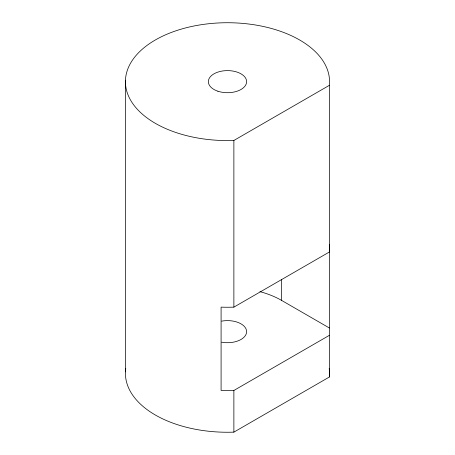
<?xml version="1.0" encoding="UTF-8"?>
<svg xmlns="http://www.w3.org/2000/svg" width="455" height="455" viewBox="0 0 455 455"><rect width="100%" height="100%" fill="white"/><g stroke="black" fill="none" stroke-linecap="round" stroke-linejoin="round"><path stroke-width="0.68" d="M233.876 140.464L329.346 85.347A102.062 58.928 0 0 0 229.616 22.744A102.062 58.928 0 0 0 125.444 82.89A102.062 58.928 0 0 0 233.876 140.464L233.876 307.136A102.062 58.928 0 0 1 221.09 307.136L221.09 390.47A102.062 58.928 0 0 0 233.876 390.47L329.346 335.352A102.062 58.928 0 0 0 329.346 327.97L329.346 85.347M233.876 307.136L329.346 252.013A102.062 58.928 0 0 0 329.346 244.636M125.751 368.584A102.062 58.928 0 0 0 233.876 432.136L329.346 377.019L329.346 335.352M259.942 291.638A76.548 44.192 0 0 1 281.611 300.408L329.346 327.97M281.611 279.575L281.611 300.408M233.876 390.47L233.876 432.136M125.455 80.182L125.455 371.854M329.198 368.476A102.062 58.928 0 0 1 329.346 377.019M221.682 321.133A19.138 11.051 0 0 1 246.621 331.661A19.138 11.051 0 0 1 221.682 342.188M217.917 91.228A19.138 11.051 0 0 0 246.621 81.655A19.138 11.051 0 0 0 217.917 72.089A19.138 11.051 0 0 0 217.917 91.228"/></g></svg>
